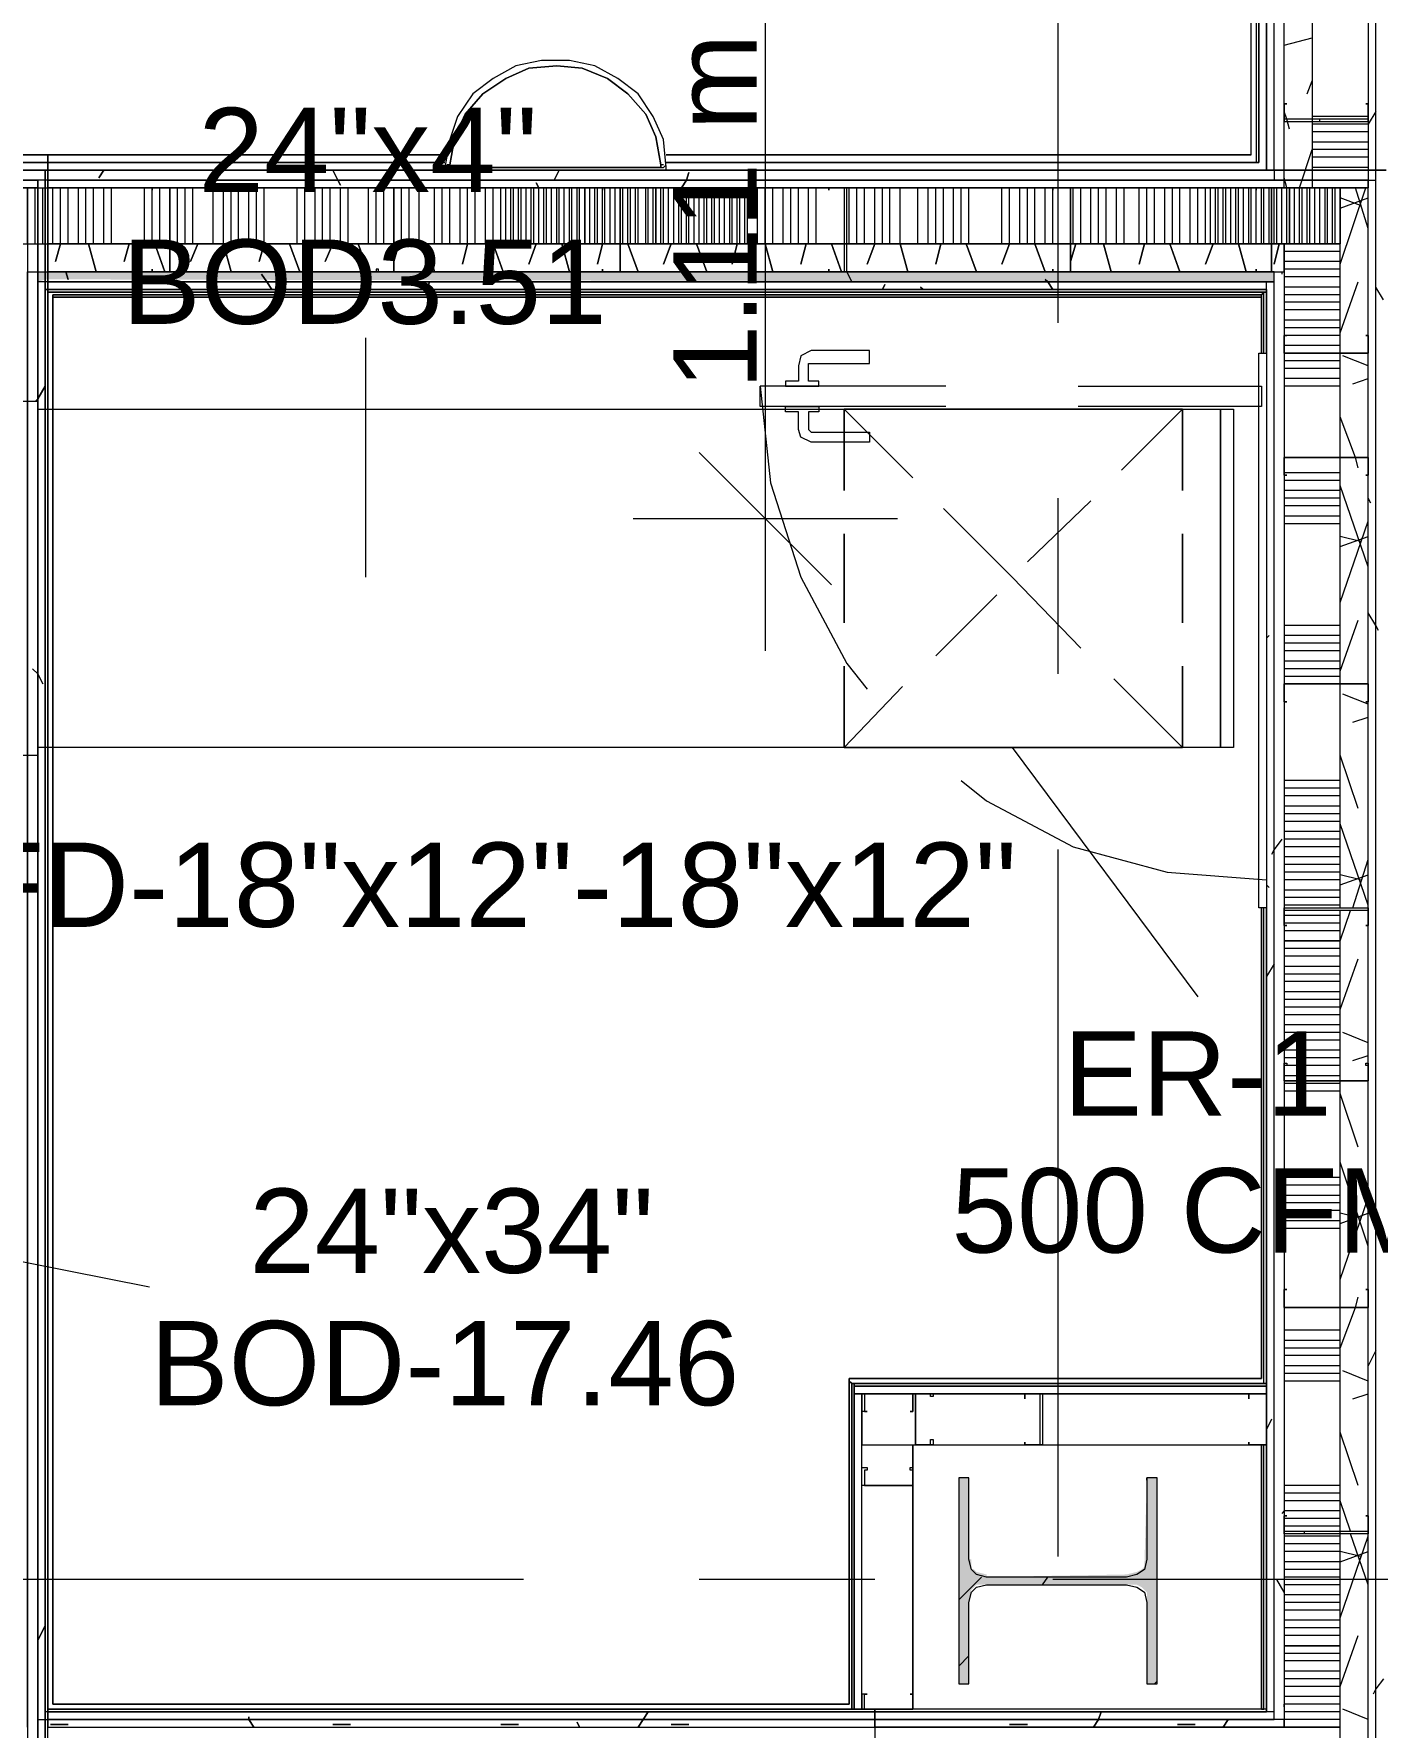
# Model space of a CAD drawing. Header units: metres. Extents: x -2 to 237, y -8 to 52.
# Drawn here: x 14.963 to 17.383, y 24.178 to 27.228 of the extents above; entities that cross this region are included whole.
import ezdxf

# ---------------------------------------------------------------- set-up
doc = ezdxf.new("R2010")
doc.units = ezdxf.units.M
doc.layers.add('HVAC - Ductos', color=5, linetype='Continuous', lineweight=0)
doc.layers.add('PDF3_Text', color=7, linetype='Continuous', lineweight=0)
doc.layers.add('PDF3_Geometry', color=7, linetype='Continuous', lineweight=0, true_color=0xaaaaaa)
doc.layers.add('PDF3_Solid Fills', color=7, linetype='Continuous', lineweight=0, true_color=0xffffff)
doc.styles.add('PDF Helvetica', font='')
doc.styles.get('PDF Helvetica').set_extended_font_data('Helvetica')

msp = doc.modelspace()

# ---------------------------------------------------------------- hatches: boundary and pattern name
at = {"layer": 'PDF3_Solid Fills', "lineweight": 0, "transparency": 33554559}
for points in [[(14.9878, 26.7862), (17.197, 26.7816), (17.197, 26.7999), (14.9695, 26.7999), (14.9695, 26.7816), (14.9832, 26.7862)], [(16.9678, 24.6274), (16.9632, 24.4669), (16.9587, 24.4624), (16.9495, 24.4578), (16.9311, 24.4532), (16.6791, 24.4486), (16.6791, 24.4532), (16.6607, 24.4578), (16.6561, 24.4624), (16.6516, 24.4624), (16.6516, 24.4807), (16.647, 24.4807), (16.647, 24.6274), (16.6287, 24.6274), (16.6287, 24.2561), (16.647, 24.2561), (16.647, 24.4074), (16.6516, 24.4256), (16.6607, 24.4348), (16.9495, 24.4348), (16.9587, 24.4302), (16.9678, 24.4211), (16.9678, 24.2561), (16.9861, 24.2561), (16.9861, 24.6274)]]:
    msp.add_hatch(color=256, dxfattribs=at).paths.add_polyline_path(points)

# ---------------------------------------------------------------- linework, layer by layer
at = {"layer": 'HVAC - Ductos', "lineweight": 0}
for points in [[(16.2803, 28.922), (16.2803, 27.4645), (16.2803, 26.117)], [(15.5607, 26.2498), (15.5607, 26.6807)], [(16.4224, 26.5524), (16.4224, 26.4057), (16.4224, 26.5524), (16.5691, 26.5524)], [(17.032, 26.5524), (16.4224, 26.5524)], [(16.647, 26.5524), (16.8074, 26.5524)], [(16.8853, 26.5524), (17.032, 26.5524), (16.922, 26.4424)], [(16.3995, 26.2361), (16.2803, 26.3553), (16.1611, 26.4744)], [(16.867, 26.3874), (16.7524, 26.2774)], [(16.042, 26.3553), (16.2803, 26.3553), (16.5187, 26.3553)], [(16.7249, 26.2498), (16.8487, 26.1216)], [(16.6974, 26.2178), (16.5874, 26.1078)], [(16.5278, 26.0528), (16.4224, 25.9428), (16.4224, 26.0894), (16.4224, 25.9428), (16.5691, 25.9428)], [(16.9082, 26.0666), (17.032, 25.9428), (17.032, 26.0894), (17.032, 25.9428), (16.8853, 25.9428)], [(16.4224, 25.9428), (17.032, 25.9428)], [(16.8074, 25.9428), (16.647, 25.9428)], [(16.7249, 25.9428), (17.0595, 25.4936)], [(14.7311, 25.0582), (15.1711, 24.9711)]]:
    msp.add_lwpolyline(points, dxfattribs=at)
for points in [[(14.9695, 25.929), (14.9695, 26.5661), (14.8228, 26.5661), (14.8228, 25.929)], [(17.1007, 25.9428), (14.9695, 25.9428), (14.9695, 26.5524), (17.1007, 26.5524)], [(16.4224, 26.5524), (17.032, 26.5524)], [(17.032, 26.5524), (17.032, 26.4057)], [(17.1007, 25.9428), (17.1007, 26.5524), (17.1237, 26.5524), (17.1237, 25.9428)], [(16.4224, 26.1674), (16.4224, 26.3278)], [(17.032, 26.3278), (17.032, 26.1674)], [(17.032, 25.9428), (16.4224, 25.9428)]]:
    msp.add_lwpolyline(points, close=True, dxfattribs=at)
at = {"layer": 'PDF3_Geometry', "lineweight": 0}
for points in [[(17.3803, 26.9832), (17.3803, 28.5736), (17.3665, 28.5736), (17.1832, 28.5736), (15.7762, 28.5736), (15.7762, 28.5874), (15.7762, 31.9149), (15.7762, 31.9287), (17.1832, 31.9287), (17.3665, 31.9287), (17.3803, 31.9287), (17.3803, 33.3449), (17.3803, 33.9683), (17.3803, 34.1516), (17.3803, 34.1699), (16.5095, 34.1699), (8.5207, 34.1699)], [(8.5207, 34.1516), (16.5095, 34.1516), (17.3665, 34.1516), (17.3665, 34.1012), (17.3665, 33.9683), (17.3665, 33.3449), (17.3665, 31.947), (17.2657, 31.947), (17.1832, 31.947), (15.7624, 31.947), (15.7624, 31.9287), (15.7624, 31.9149), (15.7624, 28.5874), (15.7624, 28.5736), (15.7624, 28.5553), (17.1832, 28.5553), (17.2657, 28.5553), (17.3665, 28.5553), (17.3665, 26.9832), (17.3665, 26.9649), (17.3665, 26.9512), (17.3162, 26.9512), (17.3162, 26.8503), (17.3162, 26.9512)], [(14.9878, 26.9832), (15.7074, 26.9832), (14.9878, 26.9832), (17.1832, 26.9832), (17.197, 26.9832), (17.197, 28.3903), (17.1832, 28.3903), (15.5928, 28.3903), (15.5928, 28.404), (15.5928, 28.5874), (15.5928, 31.9149), (15.5928, 32.0983), (15.5928, 32.112), (17.1832, 32.112), (17.197, 32.112), (17.197, 33.3449), (17.197, 33.9683), (17.197, 33.9866), (16.5095, 33.9866), (8.5207, 33.9866)], [(15.5791, 31.9149), (15.5791, 28.5874), (15.5791, 28.372), (17.1832, 28.372), (17.1832, 26.9832), (14.9878, 26.9832), (7.0265, 26.9832)], [(14.9832, 26.9649), (14.9832, 26.9832), (14.9832, 26.9512), (14.9832, 26.9832), (14.9695, 26.9832), (14.9512, 26.9832), (7.0265, 26.9832), (7.0814, 26.9832), (7.0814, 30.022), (7.0814, 26.9832), (7.0952, 26.9832), (7.0952, 30.022), (7.0952, 26.9832), (7.0952, 28.7936)], [(17.1832, 28.3582), (17.1832, 26.9832), (17.1832, 28.372), (17.1053, 28.372), (17.1053, 28.3674), (16.0924, 28.3674), (16.0924, 28.372), (15.5791, 28.372), (15.5791, 28.3903), (15.5791, 28.5874), (15.5791, 28.3903)], [(17.2657, 27.4782), (17.2657, 27.0749), (17.2657, 26.9832), (17.2657, 26.9512), (17.2153, 26.9512), (17.2153, 26.9649), (17.2153, 26.9832), (17.2153, 28.404)], [(17.1557, 27.0107), (16.1016, 27.0107), (17.1557, 27.0107), (17.1557, 28.3445), (17.1603, 28.349), (17.1649, 28.3536), (17.1649, 26.997), (16.1016, 26.997), (17.1695, 26.997), (16.1016, 26.997), (17.1695, 26.997), (16.1016, 26.997), (17.1695, 26.997), (16.1016, 26.997), (17.1695, 26.997), (16.1016, 26.997), (17.1649, 26.997), (16.1016, 26.997), (17.1649, 26.997)], [(16.8074, 27.9778), (16.8074, 26.7082)], [(15.7165, 26.9878), (16.0878, 26.9878), (16.0924, 26.9878), (16.0924, 26.9924), (16.0832, 27.0428), (16.0649, 27.084), (16.0328, 27.1207), (15.9961, 27.1482), (15.9503, 27.1666), (15.9045, 27.1711), (15.8541, 27.1666), (15.8128, 27.1482), (15.7716, 27.1207), (15.7395, 27.084), (15.7211, 27.0428), (15.7119, 26.9924), (15.7119, 26.9878), (15.7165, 26.9878), (15.7119, 26.9924), (15.7074, 26.9924), (15.7074, 26.9878), (15.7119, 26.9878)], [(17.3665, 27.0794), (17.2657, 27.0794)], [(17.3665, 27.0657), (17.2657, 27.0657)], [(17.3665, 27.052), (17.2657, 27.052)], [(17.3665, 27.0336), (17.2657, 27.0336)], [(8.9286, 26.997), (14.9878, 26.997), (8.9286, 26.997), (14.9878, 26.997), (8.9286, 26.997), (14.9878, 26.997), (8.9286, 26.997), (14.9878, 26.997), (14.9878, 26.9832), (8.924, 26.9832), (14.9878, 26.9832), (14.9512, 26.9832), (14.9878, 26.9832), (14.9512, 26.9832), (14.9878, 26.9832), (14.9878, 26.997), (13.0078, 26.997), (14.9878, 26.997), (13.0078, 26.997), (14.9878, 26.997), (13.0078, 26.997), (14.9878, 26.997), (15.7028, 26.997), (14.9878, 26.997), (15.7028, 26.997), (14.9878, 26.997), (15.7028, 26.997), (14.9878, 26.997), (15.7028, 26.997), (14.9878, 26.997), (15.7028, 26.997), (14.9878, 26.997), (15.7028, 26.997), (14.9878, 26.997), (15.7028, 26.997), (14.9878, 26.997), (14.9878, 27.0016), (14.9878, 27.0062), (14.9878, 27.0107), (14.9878, 27.0062), (14.9878, 27.0016), (14.9878, 26.997), (8.9286, 26.997)], [(16.1016, 26.997), (17.1695, 26.997), (16.1016, 26.997)], [(17.3665, 27.0199), (17.2657, 27.0199)], [(17.3665, 27.0062), (17.2657, 27.0062)], [(17.1832, 26.9832), (16.097, 26.9832), (17.1832, 26.9832), (17.197, 26.9832), (17.197, 26.9649), (17.1832, 26.9649), (14.9878, 26.9649), (14.9832, 26.9649), (7.0265, 26.9649), (14.9695, 26.9649)], [(14.9878, 26.9832), (7.0265, 26.9832), (14.9878, 26.9832)], [(14.9832, 26.9832), (7.0265, 26.9832)], [(14.9512, 26.9512), (7.0265, 26.9512), (14.9695, 26.9512), (14.9695, 26.9649), (14.9512, 26.9649), (7.0265, 26.9649)], [(14.9832, 24.0086), (14.9878, 24.0086), (16.4774, 24.0086), (17.3803, 24.0086), (17.3803, 24.0224), (17.3803, 24.2103), (17.3803, 26.9512), (17.3803, 26.9649)], [(14.9878, 26.9832), (17.3987, 26.9832), (14.9878, 26.9832)], [(16.097, 26.9924), (16.0924, 26.9924), (16.0924, 26.9878), (16.0878, 26.9878)], [(16.0924, 26.9878), (16.097, 26.9878), (16.1016, 26.9924)], [(17.3665, 26.9878), (17.2657, 26.9878)], [(7.0265, 26.9512), (14.9512, 26.9512), (14.9512, 26.8503), (14.9878, 26.8503), (15.2078, 26.8503), (15.6111, 26.8503), (16.0191, 26.8503), (16.4224, 26.8503), (16.8303, 26.8503), (17.1832, 26.8503), (17.1924, 26.8503), (17.2153, 26.8503), (17.3162, 26.8503), (17.2153, 26.8503), (17.2153, 26.7999), (17.2153, 24.2103), (17.2153, 24.1919), (17.2153, 24.1782), (17.3162, 24.1782), (17.2153, 24.1782), (16.4774, 24.1782), (16.4774, 24.1278)], [(11.5548, 26.8503), (11.9582, 26.8503), (12.3661, 26.8503), (12.7694, 26.8503), (13.1774, 26.8503), (13.5807, 26.8503), (13.9886, 26.8503), (14.9512, 26.8503), (14.9512, 26.9512), (14.9695, 26.9512), (14.9878, 26.9512), (17.1832, 26.9512), (17.2153, 26.9512)], [(14.9649, 26.8503), (14.9649, 26.9512)], [(14.9786, 26.8503), (14.9786, 26.9512)], [(14.997, 26.8503), (14.997, 26.9512)], [(15.0107, 26.8503), (15.0107, 26.9512)], [(15.0245, 26.8503), (15.0245, 26.9512)], [(15.0428, 26.8503), (15.0428, 26.9512)], [(15.0565, 26.8503), (15.0565, 26.9512)], [(15.0703, 26.8503), (15.0703, 26.9512)], [(15.0886, 26.8503), (15.0886, 26.9512)], [(15.1024, 26.8503), (15.1024, 26.9512)], [(15.1619, 26.8503), (15.1619, 26.9512)], [(15.1757, 26.8503), (15.1757, 26.9512)], [(15.1895, 26.8503), (15.1895, 26.9512)], [(15.2078, 26.8503), (15.2078, 26.9512)], [(15.2216, 26.8503), (15.2216, 26.9512)], [(15.2353, 26.8503), (15.2353, 26.9512)], [(15.2491, 26.8503), (15.2491, 26.9512)], [(15.2857, 26.8503), (15.2857, 26.9512)], [(15.3041, 26.8503), (15.3041, 26.9512)], [(15.3178, 26.8503), (15.3178, 26.9512)], [(15.3315, 26.8503), (15.3315, 26.9512)], [(15.3499, 26.8503), (15.3499, 26.9512)], [(15.3636, 26.8503), (15.3636, 26.9512)], [(15.3774, 26.8503), (15.3774, 26.9512)], [(15.4369, 26.8503), (15.4369, 26.9512)], [(15.4507, 26.8503), (15.4507, 26.9512)], [(15.4691, 26.8503), (15.4691, 26.9512)], [(15.4828, 26.8503), (15.4828, 26.9512)], [(15.4966, 26.8503), (15.4966, 26.9512)], [(15.5149, 26.8503), (15.5149, 26.9512)], [(15.5286, 26.8503), (15.5286, 26.9512)], [(15.5653, 26.8503), (15.5653, 26.9512)], [(15.5791, 26.8503), (15.5791, 26.9512)], [(15.5928, 26.8503), (15.5928, 26.9512)], [(15.6111, 26.8503), (15.6111, 26.9512)], [(15.6249, 26.8503), (15.6249, 26.9512)], [(15.6386, 26.8503), (15.6386, 26.9512)], [(15.657, 26.8503), (15.657, 26.9512)], [(15.6845, 26.8503), (15.6845, 26.9512)], [(15.6982, 26.8503), (15.6982, 26.9512)], [(15.7119, 26.8503), (15.7119, 26.9512)], [(15.7303, 26.8503), (15.7303, 26.9512)], [(15.7441, 26.8503), (15.7441, 26.9512)], [(15.7578, 26.8503), (15.7578, 26.9512)], [(15.7762, 26.8503), (15.7762, 26.9512)], [(15.7899, 26.8503), (15.7899, 26.9512)], [(15.8036, 26.8503), (15.8036, 26.9512)], [(15.8128, 26.8503), (15.8128, 26.9512)], [(15.822, 26.8503), (15.822, 26.9512)], [(15.8266, 26.8503), (15.8266, 26.9512)], [(15.8357, 26.8503), (15.8357, 26.9512)], [(15.8403, 26.8503), (15.8403, 26.9512)], [(15.8495, 26.8503), (15.8495, 26.9512)], [(15.8586, 26.8503), (15.8586, 26.9512)], [(15.8632, 26.8503), (15.8632, 26.9512)], [(15.8724, 26.8503), (15.8724, 26.9512)], [(15.8815, 26.8503), (15.8815, 26.9512)], [(15.8861, 26.8503), (15.8861, 26.9512)], [(15.8953, 26.8503), (15.8953, 26.9512)], [(15.9045, 26.8503), (15.9045, 26.9512)], [(15.9091, 26.8503), (15.9091, 26.9512)], [(15.9182, 26.8503), (15.9182, 26.9512)], [(15.9274, 26.8503), (15.9274, 26.9512)], [(15.932, 26.8503), (15.932, 26.9512)], [(15.9412, 26.8503), (15.9412, 26.9512)], [(15.9458, 26.8503), (15.9458, 26.9512)], [(15.9641, 26.8503), (15.9641, 26.9512)], [(15.9732, 26.8503), (15.9732, 26.9512)], [(15.9778, 26.8503), (15.9778, 26.9512)], [(15.9869, 26.8503), (15.9869, 26.9512)], [(15.9915, 26.8503), (15.9915, 26.9512)], [(16.0007, 26.8503), (16.0007, 26.9512)], [(16.0099, 26.8503), (16.0099, 26.9512)], [(16.0191, 26.8503), (16.0191, 26.9512)], [(16.0236, 26.8503), (16.0236, 26.9512)], [(16.0328, 26.8503), (16.0328, 26.9512)], [(16.0374, 26.8503), (16.0374, 26.9512)], [(16.0466, 26.8503), (16.0466, 26.9512)], [(16.0512, 26.8503), (16.0512, 26.9512)], [(16.0649, 26.8503), (16.0649, 26.9512)], [(16.0695, 26.8503), (16.0695, 26.9512)], [(16.0786, 26.8503), (16.0786, 26.9512)], [(16.0924, 26.8503), (16.0924, 26.9512)], [(16.097, 26.8503), (16.097, 26.9512)], [(16.1061, 26.8503), (16.1061, 26.9512)], [(16.1153, 26.8503), (16.1153, 26.9512)], [(16.1245, 26.8503), (16.1245, 26.9512)], [(16.1291, 26.8503), (16.1291, 26.9512)], [(16.1382, 26.8503), (16.1382, 26.9512)], [(16.1428, 26.8503), (16.1428, 26.9512)], [(16.152, 26.8503), (16.152, 26.9512)], [(16.1611, 26.8503), (16.1611, 26.9512)], [(16.1703, 26.8503), (16.1703, 26.9512)], [(16.1749, 26.8503), (16.1749, 26.9512)], [(16.1841, 26.8503), (16.1841, 26.9512)], [(16.1886, 26.8503), (16.1886, 26.9512)], [(16.1978, 26.8503), (16.1978, 26.9512)], [(16.207, 26.8503), (16.207, 26.9512)], [(16.2162, 26.8503), (16.2162, 26.9512)], [(16.2208, 26.8503), (16.2208, 26.9512)], [(16.2299, 26.8503), (16.2299, 26.9512)], [(16.2345, 26.8503), (16.2345, 26.9512)], [(16.2436, 26.8503), (16.2436, 26.9512)], [(16.2482, 26.8503), (16.2482, 26.9512)], [(16.2665, 26.8503), (16.2665, 26.9512)], [(16.2803, 26.8503), (16.2803, 26.9512)], [(16.2941, 26.8503), (16.2941, 26.9512)], [(16.3124, 26.8503), (16.3124, 26.9512)], [(16.3262, 26.8503), (16.3262, 26.9512)], [(16.3399, 26.8503), (16.3399, 26.9512)], [(16.3582, 26.8503), (16.3582, 26.9512)], [(16.372, 26.8503), (16.372, 26.9512)], [(16.4315, 26.8503), (16.4315, 26.9512)], [(16.4453, 26.8503), (16.4453, 26.9512)], [(16.4591, 26.8503), (16.4591, 26.9512)], [(16.4774, 26.8503), (16.4774, 26.9512)], [(16.4912, 26.8503), (16.4912, 26.9512)], [(16.5049, 26.8503), (16.5049, 26.9512)], [(16.5232, 26.8503), (16.5232, 26.9512)], [(16.5553, 26.8503), (16.5553, 26.9512)], [(16.5737, 26.8503), (16.5737, 26.9512)], [(16.5874, 26.8503), (16.5874, 26.9512)], [(16.6012, 26.8503), (16.6012, 26.9512)], [(16.6195, 26.8503), (16.6195, 26.9512)], [(16.6332, 26.8503), (16.6332, 26.9512)], [(16.647, 26.8503), (16.647, 26.9512)], [(16.7065, 26.8503), (16.7065, 26.9512)], [(16.7203, 26.8503), (16.7203, 26.9512)], [(16.7387, 26.8503), (16.7387, 26.9512)], [(16.7524, 26.8503), (16.7524, 26.9512)], [(16.7662, 26.8503), (16.7662, 26.9512)], [(16.7845, 26.8503), (16.7845, 26.9512)], [(16.7982, 26.8503), (16.7982, 26.9512)], [(16.8349, 26.8503), (16.8349, 26.9512)], [(16.8487, 26.8503), (16.8487, 26.9512)], [(16.867, 26.8503), (16.867, 26.9512)], [(16.8807, 26.8503), (16.8807, 26.9512)], [(16.8945, 26.8503), (16.8945, 26.9512)], [(16.9128, 26.8503), (16.9128, 26.9512)], [(16.9266, 26.8503), (16.9266, 26.9512)], [(16.9541, 26.8503), (16.9541, 26.9512)], [(16.9678, 26.8503), (16.9678, 26.9512)], [(16.9815, 26.8503), (16.9815, 26.9512)], [(16.9999, 26.8503), (16.9999, 26.9512)], [(17.0137, 26.8503), (17.0137, 26.9512)], [(17.0274, 26.8503), (17.0274, 26.9512)], [(17.0458, 26.8503), (17.0458, 26.9512)], [(17.0595, 26.8503), (17.0595, 26.9512)], [(17.0732, 26.8503), (17.0732, 26.9512)], [(17.0824, 26.8503), (17.0824, 26.9512)], [(17.0915, 26.8503), (17.0915, 26.9512)], [(17.0961, 26.8503), (17.0961, 26.9512)], [(17.1053, 26.8503), (17.1053, 26.9512)], [(17.1099, 26.8503), (17.1099, 26.9512)], [(17.1191, 26.8503), (17.1191, 26.9512)], [(17.1282, 26.8503), (17.1282, 26.9512)], [(17.1328, 26.8503), (17.1328, 26.9512)], [(17.142, 26.8503), (17.142, 26.9512)], [(17.1512, 26.8503), (17.1512, 26.9512)], [(17.1557, 26.8503), (17.1557, 26.9512)], [(17.1649, 26.8503), (17.1649, 26.9512)], [(17.1741, 26.8503), (17.1741, 26.9512)], [(17.1787, 26.8503), (17.1787, 26.9512)], [(17.1878, 26.8503), (17.1878, 26.9512)], [(17.197, 26.8503), (17.197, 26.9512)], [(17.2016, 26.8503), (17.2016, 26.9512)], [(17.2107, 26.8503), (17.2107, 26.9512)], [(17.2199, 26.8503), (17.2199, 26.9512)], [(17.2337, 26.8503), (17.2337, 26.9512)], [(17.2428, 26.8503), (17.2428, 26.9512)], [(17.2474, 26.8503), (17.2474, 26.9512)], [(17.2565, 26.8503), (17.2565, 26.9512)], [(17.2611, 26.8503), (17.2611, 26.9512)], [(17.2703, 26.8503), (17.2703, 26.9512)], [(17.2795, 26.8503), (17.2795, 26.9512)], [(17.2887, 26.8503), (17.2887, 26.9512)], [(17.2933, 26.8503), (17.2933, 26.9512)], [(17.3024, 26.8503), (17.3024, 26.9512)], [(17.307, 26.8503), (17.307, 26.9512)], [(17.3162, 24.0224), (17.3162, 24.1278), (17.3665, 24.1278), (17.3665, 24.0224), (17.3665, 24.1278), (17.3665, 24.2103), (17.3665, 26.9512)], [(14.9512, 24.1782), (14.9512, 24.2103), (14.9512, 26.7678), (14.9512, 26.7999), (14.9695, 26.7999), (14.9878, 26.7999), (17.1832, 26.7999), (17.197, 26.7999), (17.2153, 26.7999), (17.2153, 26.8503)], [(17.3162, 25.654), (17.3162, 26.0574), (17.3162, 26.4653), (17.3162, 26.6532), (17.3162, 26.8503)], [(17.3162, 26.8366), (17.2153, 26.8366)], [(17.3162, 26.8182), (17.2153, 26.8182)], [(14.9832, 24.1919), (14.9878, 24.1919), (16.4774, 24.1919), (17.197, 24.1919), (17.197, 24.2057), (17.197, 24.2103), (17.197, 26.7816), (17.1832, 26.7816), (14.9878, 26.7816), (14.9832, 26.7816), (14.9695, 26.7816), (14.9695, 26.7678), (14.9695, 24.2103), (14.9695, 24.1919), (14.9832, 24.1919), (14.9832, 24.2057)], [(16.4591, 24.2103), (16.4591, 24.2378), (16.4637, 24.2378), (16.4545, 24.2378), (16.4545, 24.2103), (16.5461, 24.2103), (16.5461, 24.687), (17.1832, 24.687), (17.1832, 24.2103), (17.1832, 24.2057), (16.4774, 24.2057), (14.9878, 24.2057), (14.9832, 24.2057), (14.9832, 24.2103), (14.9832, 26.7678), (14.9832, 26.7953), (14.9832, 26.7678), (14.9878, 26.7678), (14.9878, 24.2103), (14.9878, 24.2057), (14.9878, 24.1919)], [(17.1832, 26.6532), (17.1832, 26.7678), (14.9878, 26.7678), (14.9832, 26.7678), (14.9832, 26.7816)], [(14.9878, 24.2103), (14.9878, 26.7678), (14.9878, 26.7816)], [(17.3162, 26.8044), (17.2153, 26.8044)], [(17.3162, 26.7907), (17.2153, 26.7907)], [(17.1832, 26.7403), (17.1832, 26.7678), (17.1832, 26.7632), (17.1787, 26.7632), (17.1741, 26.7586), (17.1741, 26.754), (17.1741, 26.6532), (17.1741, 26.7586), (14.997, 26.7586), (14.997, 24.2194), (14.997, 26.7586), (14.997, 24.2194), (14.997, 26.7586), (17.1741, 26.7586), (17.1741, 26.6532), (17.1787, 26.6532), (17.1787, 26.7632), (14.9878, 26.7632), (17.1832, 26.7632), (17.1832, 26.6532), (17.1832, 26.7678), (17.1832, 24.2103)], [(14.9878, 24.2103), (14.9878, 26.7678), (14.9878, 24.2103)], [(14.9878, 24.2103), (14.9878, 26.7678), (14.9878, 24.2103)], [(14.9878, 26.7678), (17.1832, 26.7678), (14.9878, 26.7678)], [(17.1832, 26.7632), (14.9878, 26.7632), (17.1787, 26.7632)], [(17.3162, 26.7724), (17.2153, 26.7724)], [(17.3162, 26.7586), (17.2153, 26.7586)], [(17.3162, 26.7449), (17.2153, 26.7449)], [(17.3162, 26.7312), (17.2153, 26.7312)], [(17.3162, 26.7128), (17.2153, 26.7128)], [(17.3162, 26.699), (17.2153, 26.699)], [(17.3162, 26.6853), (17.2153, 26.6853)], [(17.3162, 26.667), (17.2153, 26.667)], [(17.3162, 26.6532), (17.2153, 26.6532)], [(17.3162, 26.6394), (17.2153, 26.6394)], [(17.3162, 26.6257), (17.2153, 26.6257)], [(17.3162, 26.6074), (17.2153, 26.6074)], [(16.6057, 26.5936), (16.2711, 26.5936), (16.2895, 26.4194), (16.3445, 26.2498), (16.427, 26.094), (16.4637, 26.0482)], [(16.6057, 26.557), (16.2711, 26.557), (16.2711, 26.5936)], [(16.8441, 26.5936), (17.1741, 26.5936), (17.1741, 26.557), (16.8441, 26.557)], [(17.3162, 26.5936), (17.2153, 26.5936)], [(17.3162, 26.4378), (17.2153, 26.4378)], [(17.3162, 26.424), (17.2153, 26.424)], [(16.8074, 26.392), (16.8074, 26.0757)], [(17.3162, 26.4057), (17.2153, 26.4057)], [(17.3162, 26.392), (17.2153, 26.392)], [(17.3162, 26.3782), (17.2153, 26.3782)], [(17.3162, 26.3598), (17.2153, 26.3598)], [(17.3162, 26.3461), (17.2153, 26.3461)], [(17.3162, 26.1628), (17.2153, 26.1628)], [(17.3162, 26.1444), (17.2153, 26.1444)], [(17.3162, 26.1307), (17.2153, 26.1307)], [(17.3162, 26.117), (17.2153, 26.117)], [(17.3162, 26.0986), (17.2153, 26.0986)], [(17.3162, 26.0848), (17.2153, 26.0848)], [(17.3162, 26.0711), (17.2153, 26.0711)], [(16.6332, 25.8832), (16.6791, 25.8466), (16.8349, 25.764), (17.0045, 25.7182), (17.1832, 25.7044)], [(17.3162, 25.8832), (17.2153, 25.8832)], [(17.3162, 25.8694), (17.2153, 25.8694)], [(17.3162, 25.8557), (17.2153, 25.8557)], [(17.3162, 25.8374), (17.2153, 25.8374)], [(17.3162, 25.8236), (17.2153, 25.8236)], [(17.3162, 25.8098), (17.2153, 25.8098)], [(17.3162, 25.7916), (17.2153, 25.7916)], [(17.3162, 25.7778), (17.2153, 25.7778)], [(16.8074, 25.7594), (16.8074, 24.4853)], [(17.3162, 25.764), (17.2153, 25.764)], [(17.3162, 25.7457), (17.2153, 25.7457)], [(17.3162, 25.732), (17.2153, 25.732)], [(17.3162, 25.7182), (17.2153, 25.7182)], [(17.3162, 25.7044), (17.2153, 25.7044)], [(17.3162, 25.6861), (17.2153, 25.6861)], [(17.1832, 24.797), (16.4407, 24.797), (17.1832, 24.797), (16.4407, 24.797), (16.4407, 24.7924), (17.1832, 24.7924), (16.4407, 24.7924), (16.4407, 24.7786), (16.4407, 24.2103), (14.9878, 24.2103), (16.4178, 24.2103), (14.9878, 24.2103), (16.4407, 24.2103), (16.4545, 24.2103), (16.4545, 24.687), (16.5461, 24.687), (16.5461, 24.2103), (16.4407, 24.2103), (16.4407, 24.687), (16.4407, 24.797), (16.4407, 24.2103), (16.4407, 24.797), (17.1787, 24.797), (17.1787, 25.654), (17.1741, 25.654), (17.1741, 24.8061), (17.1741, 25.654)], [(16.4545, 24.2103), (16.4545, 24.7786), (16.4407, 24.7786), (17.1832, 24.7786), (16.4545, 24.7786), (16.4545, 24.687), (16.5461, 24.687), (17.1832, 24.687), (17.1832, 24.797), (17.1832, 25.654), (17.1832, 24.797), (16.4407, 24.797), (17.1787, 24.797)], [(17.3162, 25.6724), (17.2153, 25.6724)], [(17.3162, 25.6586), (17.2153, 25.6586)], [(16.6745, 24.1278), (17.0778, 24.1278), (17.3162, 24.1278), (17.3162, 24.1782), (17.3162, 24.2103), (17.3162, 24.5311), (17.3162, 24.9344), (17.3162, 25.3424), (17.3162, 25.6494)], [(17.3162, 25.6403), (17.2153, 25.6403)], [(17.3162, 25.6266), (17.2153, 25.6266)], [(17.3162, 25.6128), (17.2153, 25.6128)], [(17.3162, 25.5807), (17.2153, 25.5807)], [(17.3162, 25.567), (17.2153, 25.567)], [(17.3162, 25.5486), (17.2153, 25.5486)], [(17.3162, 25.5348), (17.2153, 25.5348)], [(17.3162, 25.5211), (17.2153, 25.5211)], [(17.3162, 25.5028), (17.2153, 25.5028)], [(17.1832, 25.4799), (17.1832, 24.9436)], [(17.3162, 25.489), (17.2153, 25.489)], [(17.3162, 25.4753), (17.2153, 25.4753)], [(17.3162, 25.4616), (17.2153, 25.4616)], [(17.3162, 25.4432), (17.2153, 25.4432)], [(17.3162, 25.4294), (17.2153, 25.4294)], [(17.3162, 25.4157), (17.2153, 25.4157)], [(17.3162, 25.3974), (17.2153, 25.3974)], [(17.3162, 25.3836), (17.2153, 25.3836)], [(17.3162, 25.3698), (17.2153, 25.3698)], [(17.3162, 25.3515), (17.2153, 25.3515)], [(17.3162, 25.3378), (17.2153, 25.3378)], [(17.3162, 25.324), (17.2153, 25.324)], [(17.3162, 25.1682), (17.2153, 25.1682)], [(17.3162, 25.1544), (17.2153, 25.1544)], [(17.3162, 25.1361), (17.2153, 25.1361)], [(17.3162, 25.1224), (17.2153, 25.1224)], [(17.3162, 25.1086), (17.2153, 25.1086)], [(17.3162, 25.0902), (17.2153, 25.0902)], [(17.3162, 25.0765), (17.2153, 25.0765)], [(17.3162, 24.8932), (17.2153, 24.8932)], [(17.3162, 24.8748), (17.2153, 24.8748)], [(17.3162, 24.8611), (17.2153, 24.8611)], [(17.3162, 24.8474), (17.2153, 24.8474)], [(17.3162, 24.829), (17.2153, 24.829)], [(17.3162, 24.8152), (17.2153, 24.8152)], [(17.3162, 24.8015), (17.2153, 24.8015)], [(16.4407, 24.7924), (16.4407, 24.2103), (16.4407, 24.7924)], [(17.1741, 24.2103), (17.1741, 24.687), (17.1741, 24.2103), (17.1787, 24.2103), (17.1787, 24.687)], [(17.1832, 24.5815), (17.1832, 24.2103), (17.1832, 24.687)], [(16.9678, 24.6228), (16.9678, 24.6274)], [(17.3162, 24.6136), (17.2153, 24.6136)], [(17.3162, 24.5998), (17.2153, 24.5998)], [(17.3162, 24.5861), (17.2153, 24.5861)], [(17.3162, 24.5678), (17.2153, 24.5678)], [(17.3162, 24.554), (17.2153, 24.554)], [(17.3162, 24.5402), (17.2153, 24.5402)], [(17.3162, 24.522), (17.2153, 24.522)], [(17.3162, 24.5082), (17.2153, 24.5082)], [(17.3162, 24.4944), (17.2153, 24.4944)], [(17.3162, 24.4761), (17.2153, 24.4761)], [(15.8449, 24.444), (14.5753, 24.444)], [(16.4774, 24.444), (16.1611, 24.444)], [(16.6287, 24.4074), (16.6699, 24.4486)], [(16.7799, 24.4348), (16.7891, 24.4486)], [(18.0678, 24.444), (16.7982, 24.444)], [(17.3162, 24.4624), (17.2153, 24.4624)], [(17.3162, 24.4486), (17.2153, 24.4486)], [(17.3162, 24.4348), (17.2153, 24.4348)], [(17.3162, 24.4165), (17.2153, 24.4165)], [(17.3162, 24.4028), (17.2153, 24.4028)], [(17.3162, 24.389), (17.2153, 24.389)], [(17.3162, 24.3707), (17.2153, 24.3707)], [(17.3162, 24.3569), (17.2153, 24.3569)], [(17.3162, 24.3432), (17.2153, 24.3432)], [(17.3162, 24.3111), (17.2153, 24.3111)], [(16.6287, 24.2882), (16.647, 24.3065)], [(17.3162, 24.2974), (17.2153, 24.2974)], [(16.9815, 24.2561), (16.9861, 24.2607)], [(17.3162, 24.279), (17.2153, 24.279)], [(17.3162, 24.2652), (17.2153, 24.2652)], [(17.3162, 24.2515), (17.2153, 24.2515)], [(17.3162, 24.2332), (17.2153, 24.2332)], [(17.3162, 24.2194), (17.2153, 24.2194)], [(14.9832, 24.0224), (14.9832, 23.9902), (14.9832, 24.0224), (14.9832, 24.1782), (14.9832, 24.2103), (14.9832, 24.1782)], [(16.4407, 24.2103), (14.9878, 24.2103), (16.4407, 24.2103)], [(16.4407, 24.2103), (14.9878, 24.2103), (16.4407, 24.2103)], [(17.3162, 24.2057), (17.2153, 24.2057)], [(17.3162, 24.1919), (17.2153, 24.1919)]]:
    msp.add_lwpolyline(points, dxfattribs=at)
for points in [[(17.1695, 28.3582), (17.1695, 26.997), (17.1695, 28.3582), (17.1695, 26.997), (17.1695, 28.3582), (17.1695, 26.997), (17.1695, 28.3582), (17.1832, 28.372)], [(15.7028, 26.9878), (15.7028, 26.9832), (15.7074, 26.9832), (16.097, 26.9832), (16.1016, 26.9832), (16.1016, 26.9878), (16.097, 27.0382), (16.0786, 27.0794), (16.0512, 27.1207), (16.0145, 27.1482), (15.9732, 27.1711), (15.9274, 27.1803), (15.877, 27.1803), (15.8311, 27.1711), (15.7899, 27.1482), (15.7532, 27.1207), (15.7257, 27.0794), (15.7119, 27.0382)], [(15.7119, 26.9924), (15.7211, 27.0428), (15.7395, 27.084), (15.7716, 27.1207), (15.8128, 27.1482), (15.8541, 27.1666), (15.9045, 27.1711), (15.9503, 27.1666), (15.9961, 27.1482), (16.0328, 27.1207), (16.0649, 27.084), (16.0832, 27.0428), (16.0924, 26.9924), (16.0924, 26.9878), (16.0878, 26.9878), (15.7165, 26.9878), (15.7119, 26.9878)], [(17.2153, 27.1024), (17.2153, 27.0749), (17.2153, 27.0703), (17.3665, 27.0703), (17.3665, 27.0749), (17.3665, 27.1024), (17.362, 27.1024), (17.3665, 27.1024), (17.3665, 27.0749), (17.2153, 27.0749), (17.2153, 27.1024), (17.2199, 27.1024)], [(14.9878, 27.0107), (15.7074, 27.0107), (14.9878, 27.0107), (13.0078, 27.0107)], [(14.9695, 26.9649), (14.9695, 24.0086), (14.9832, 24.0086), (14.9832, 26.9649)], [(14.9878, 23.9948), (14.9878, 26.9832), (14.9832, 26.9832), (14.9832, 23.9948)], [(14.9878, 26.9832), (14.9878, 26.9649), (17.3803, 26.9649), (17.3803, 26.9832)], [(14.9878, 26.9649), (14.9878, 26.9512), (17.3665, 26.9512), (17.3665, 26.9649)], [(14.9512, 26.9512), (14.9512, 24.0224), (14.9695, 24.0224), (14.9695, 26.9512)], [(14.9878, 26.9512), (14.9878, 26.8503), (15.2078, 26.8503), (15.6111, 26.8503), (16.0191, 26.8503), (16.4224, 26.8503), (16.8303, 26.8503), (17.1924, 26.8503), (17.3162, 26.8503), (17.3162, 26.9512)], [(15.1757, 26.7999), (15.2032, 26.7999), (15.2078, 26.7999), (15.2078, 26.9512), (15.2032, 26.9512), (15.1757, 26.9512), (15.1757, 26.9466), (15.1757, 26.9512), (15.2032, 26.9512), (15.2078, 26.9512), (15.2078, 26.7999), (15.2032, 26.7999), (15.1757, 26.7999), (15.1757, 26.8044)], [(15.5791, 26.7999), (15.6111, 26.7999), (15.6111, 26.9512), (15.5791, 26.9512), (15.5791, 26.9466), (15.5836, 26.9466), (15.5836, 26.9512), (15.6111, 26.9512), (15.6111, 26.7999), (15.5836, 26.7999), (15.5836, 26.8044), (15.5791, 26.8044)], [(15.9549, 26.9512), (15.9549, 26.8503)], [(15.9869, 26.9466), (15.9869, 26.9512)], [(16.0191, 26.9512), (16.0191, 26.7999), (15.9869, 26.7999), (15.9869, 26.8044), (15.9869, 26.7999), (16.0191, 26.7999), (16.0191, 26.9512), (15.9869, 26.9512)], [(16.0832, 26.9512), (16.0832, 26.8503)], [(16.3949, 26.7999), (16.4224, 26.7999), (16.427, 26.7999), (16.427, 26.9512), (16.4224, 26.9512), (16.3949, 26.9512), (16.3949, 26.9466), (16.3949, 26.9512), (16.4224, 26.9512), (16.4224, 26.7999), (16.3949, 26.7999), (16.3949, 26.8044)], [(16.7982, 26.7999), (16.8303, 26.7999), (16.8303, 26.9512), (16.7982, 26.9512), (16.7982, 26.9466), (16.7982, 26.9512), (16.8303, 26.9512), (16.8303, 26.7999), (16.7982, 26.7999), (16.7982, 26.8044)], [(17.1649, 26.7999), (17.1924, 26.7999), (17.1924, 26.9512), (17.1649, 26.9512), (17.1649, 26.9466), (17.1649, 26.9512), (17.1924, 26.9512), (17.1924, 26.7999), (17.1649, 26.7999), (17.1649, 26.8044)], [(17.2245, 26.9512), (17.2245, 26.8503)], [(14.9878, 26.8503), (14.9878, 26.7999), (17.2153, 26.7999), (17.2153, 26.8503), (17.1924, 26.8503), (16.8303, 26.8503), (16.4224, 26.8503), (16.0191, 26.8503), (15.6111, 26.8503), (15.2078, 26.8503)], [(14.9878, 26.7999), (14.9878, 26.7816), (17.197, 26.7816), (17.197, 26.7999)], [(14.9878, 26.7816), (14.9878, 26.7678), (17.1832, 26.7678), (17.1832, 26.7816)], [(14.9878, 26.7678), (17.1832, 26.7678), (17.1832, 24.2103), (16.4774, 24.2103), (14.9878, 24.2103)], [(17.1741, 26.754), (14.997, 26.754), (17.1741, 26.754), (17.1741, 26.7586), (17.1787, 26.7632), (17.1832, 26.7632), (17.1832, 26.7678), (14.9878, 26.7678), (17.0045, 26.7678), (14.9878, 26.7678), (17.1832, 26.7678), (17.1832, 26.7632), (17.1787, 26.7632), (17.1741, 26.7586)], [(14.9878, 26.7403), (14.9878, 24.224)], [(17.2153, 26.6853), (17.2153, 26.6532), (17.3665, 26.6532), (17.3665, 26.6853), (17.362, 26.6853), (17.3665, 26.6853), (17.3665, 26.6532), (17.2153, 26.6532), (17.2153, 26.6853), (17.2199, 26.6853)], [(16.3582, 26.6349), (16.3628, 26.6349), (16.4682, 26.6349), (16.4682, 26.6578), (16.3628, 26.6578), (16.3445, 26.6486), (16.3399, 26.6303), (16.3399, 26.6028), (16.317, 26.6028), (16.317, 26.5936), (16.3766, 26.5936), (16.3766, 26.6028), (16.3582, 26.6028), (16.3582, 26.6303)], [(17.1695, 25.654), (17.1695, 26.6532), (17.1832, 26.6532), (17.1832, 25.654)], [(14.9878, 26.5753), (14.9878, 25.9198)], [(16.3628, 26.5111), (16.4682, 26.5111), (16.4682, 26.4928), (16.3628, 26.4928), (16.3445, 26.502), (16.3399, 26.5157), (16.3399, 26.5478), (16.317, 26.5478), (16.317, 26.557), (16.3766, 26.557), (16.3766, 26.5478), (16.3582, 26.5478), (16.3582, 26.5157)], [(17.2153, 26.4607), (17.2153, 26.4653), (17.3665, 26.4653), (17.3665, 26.4607), (17.3665, 26.4332), (17.362, 26.4332), (17.3665, 26.4332), (17.3665, 26.4607), (17.3665, 26.4653), (17.2153, 26.4653), (17.2153, 26.4607), (17.2153, 26.4332)], [(17.2199, 26.4332), (17.2153, 26.4332)], [(17.2153, 26.0574), (17.3665, 26.0574), (17.3665, 26.0253), (17.362, 26.0253), (17.3665, 26.0253), (17.3665, 26.0574), (17.2153, 26.0574), (17.2153, 26.0253)], [(17.2199, 26.0253), (17.2153, 26.0253)], [(17.2153, 25.6494), (17.2153, 25.654), (17.3665, 25.654), (17.3665, 25.6494), (17.3665, 25.622), (17.362, 25.622), (17.3665, 25.622), (17.3665, 25.6494), (17.2153, 25.6494), (17.2153, 25.622)], [(17.2199, 25.622), (17.2153, 25.622)], [(17.2153, 25.5944), (17.3162, 25.5944)], [(17.3665, 25.3424), (17.2153, 25.3424), (17.2153, 25.3744), (17.2199, 25.3744), (17.2199, 25.3698), (17.2153, 25.3698), (17.2153, 25.3424), (17.3665, 25.3424), (17.3665, 25.3698), (17.362, 25.3698), (17.362, 25.3744), (17.3665, 25.3744)], [(17.3665, 24.9344), (17.2153, 24.9344), (17.2153, 24.9665), (17.2199, 24.9665), (17.2153, 24.9665), (17.2153, 24.9344), (17.3665, 24.9344), (17.3665, 24.9665)], [(17.362, 24.9665), (17.3665, 24.9665)], [(16.4315, 24.8061), (17.1741, 24.8061), (16.4315, 24.8061), (16.4315, 24.2194), (16.4315, 24.8061), (16.4315, 24.2194), (16.4315, 24.8061), (17.1741, 24.8061), (16.4315, 24.8061), (16.4315, 24.8015), (16.4361, 24.797), (16.4407, 24.797), (17.1832, 24.797), (16.4361, 24.797), (16.4361, 24.2103), (16.4361, 24.797), (17.1832, 24.797), (16.4407, 24.797), (16.4361, 24.797), (16.4315, 24.8015)], [(16.4407, 24.2103), (16.4407, 24.797), (16.4361, 24.797), (16.4315, 24.8015), (16.4315, 24.8061), (16.4315, 24.8015), (16.4361, 24.797), (16.4407, 24.797), (16.4407, 24.2103), (16.4407, 24.797)], [(16.5461, 24.7786), (16.4591, 24.7786), (16.4591, 24.7465), (16.4637, 24.7465), (16.4545, 24.7465), (16.4545, 24.7786), (16.4591, 24.7786), (16.5461, 24.7786), (16.5461, 24.7465)], [(16.5828, 24.774), (16.5782, 24.774), (16.5782, 24.7786), (16.5507, 24.7786), (16.5507, 24.687), (16.5782, 24.687), (16.5782, 24.6961), (16.5828, 24.6961), (16.5828, 24.687), (16.5507, 24.687), (16.5507, 24.7786), (16.5828, 24.7786)], [(16.7753, 24.687), (16.7753, 24.7786), (16.7478, 24.7786), (16.7478, 24.7694), (16.7478, 24.7786), (16.7753, 24.7786), (16.7799, 24.7786), (16.7799, 24.687), (16.7753, 24.687), (16.7478, 24.687)], [(17.1512, 24.7786), (17.1512, 24.7694), (17.1512, 24.7786), (17.1832, 24.7786)], [(16.5415, 24.7465), (16.5461, 24.7465)], [(16.7478, 24.6915), (16.7478, 24.687)], [(17.1512, 24.6915), (17.1512, 24.687)], [(17.1832, 24.687), (17.1512, 24.687)], [(16.4637, 24.6457), (16.4637, 24.6411), (16.4591, 24.6411), (16.4591, 24.6136), (16.5461, 24.6136), (16.5461, 24.6411), (16.5415, 24.6411), (16.5415, 24.6457), (16.5461, 24.6457), (16.5461, 24.6136), (16.4591, 24.6136), (16.4545, 24.6136), (16.4545, 24.6457)], [(16.9861, 24.2561), (16.9861, 24.6274), (16.9678, 24.6274), (16.9678, 24.4807), (16.9632, 24.4624), (16.9495, 24.4532), (16.9311, 24.4486), (16.6791, 24.4486), (16.6607, 24.4532), (16.6516, 24.4624), (16.647, 24.4807), (16.647, 24.6274), (16.6287, 24.6274), (16.6287, 24.2561), (16.647, 24.2561), (16.647, 24.4028), (16.6516, 24.4211), (16.6607, 24.4302), (16.6791, 24.4348), (16.9311, 24.4348), (16.9495, 24.4302), (16.9632, 24.4211), (16.9678, 24.4028), (16.9678, 24.2561)], [(17.3665, 24.5311), (17.3665, 24.5265), (17.2153, 24.5265), (17.2153, 24.5311), (17.2153, 24.5586), (17.2199, 24.5586), (17.2153, 24.5586), (17.2153, 24.5311), (17.3665, 24.5311), (17.3665, 24.5586)], [(17.362, 24.5586), (17.3665, 24.5586)], [(17.2153, 24.3248), (17.3162, 24.3248)], [(16.4315, 24.2194), (14.997, 24.2194)], [(16.4315, 24.2194), (14.997, 24.2194)], [(16.5461, 24.2378), (16.5415, 24.2378), (16.5461, 24.2378), (16.5461, 24.2103)], [(16.4774, 24.2057), (16.4774, 24.2103), (14.9878, 24.2103), (14.9878, 24.2057)], [(16.4774, 24.1919), (16.4774, 24.2057), (14.9878, 24.2057), (14.9878, 24.1919)], [(16.4774, 24.1782), (16.4774, 24.1919), (14.9878, 24.1919), (14.9878, 24.1782)], [(16.4774, 24.2103), (16.4774, 24.2057), (17.1832, 24.2057), (17.1832, 24.2103)], [(16.4774, 24.2057), (16.4774, 24.1919), (17.197, 24.1919), (17.197, 24.2057)], [(16.4774, 24.1919), (16.4774, 24.1782), (17.2153, 24.1782), (17.2153, 24.1919)]]:
    msp.add_lwpolyline(points, close=True, dxfattribs=at)
at = {"layer": 'PDF3_Geometry', "color": 254, "lineweight": 0, "true_color": 0xdddddd}
for points in [[(17.2153, 27.2078), (17.2657, 27.2216)], [(17.2565, 27.1207), (17.2657, 27.1436)], [(17.2245, 27.0566), (17.2199, 27.0749), (17.2153, 27.0886)], [(17.2428, 26.9512), (17.2657, 27.0199)], [(17.2199, 26.9512), (17.2153, 26.9694)], [(17.2657, 26.9512), (17.2611, 26.9512)], [(17.3162, 26.8136), (17.362, 26.9512)], [(17.3665, 26.8778), (17.3437, 26.9512)], [(17.3528, 26.919), (17.3162, 26.9328)], [(17.3162, 26.9144), (17.3665, 26.9328)], [(17.3162, 26.6899), (17.3483, 26.7816)], [(17.3665, 26.6303), (17.3208, 26.6486)], [(17.3391, 26.5982), (17.3665, 26.6074)], [(17.3483, 26.447), (17.3437, 26.4653), (17.3162, 26.5386)], [(17.3665, 26.2682), (17.3162, 26.4148)], [(17.3162, 26.204), (17.3665, 26.3507)], [(17.3528, 26.314), (17.3162, 26.3232)], [(17.3162, 26.3049), (17.3665, 26.3232)], [(17.3162, 26.0803), (17.3483, 26.172)], [(17.3665, 26.0207), (17.3208, 26.039)], [(17.3391, 25.9886), (17.3665, 25.9978)], [(17.3483, 25.8328), (17.3162, 25.929)], [(17.3665, 25.6586), (17.3162, 25.8053)], [(17.3391, 25.654), (17.3665, 25.7411)], [(17.3528, 25.7044), (17.3162, 25.7136)], [(17.3162, 25.6953), (17.3665, 25.7136)], [(17.3162, 25.5944), (17.3345, 25.6494)], [(17.3162, 25.4707), (17.3483, 25.5624)], [(17.3665, 25.4111), (17.3208, 25.4294)], [(17.3391, 25.379), (17.3665, 25.3882)], [(17.3483, 25.2232), (17.3162, 25.3194)], [(17.3665, 25.0444), (17.3162, 25.1957)], [(17.3162, 24.9848), (17.3665, 25.1315)], [(17.3528, 25.0948), (17.3162, 25.104)], [(17.3162, 25.0857), (17.3665, 25.104)], [(17.3162, 24.8611), (17.3437, 24.9344), (17.3483, 24.9528)], [(17.3665, 24.8015), (17.3208, 24.8198)], [(17.3391, 24.7694), (17.3665, 24.7786)], [(17.3483, 24.6136), (17.3162, 24.7098)], [(17.3345, 24.5311), (17.3162, 24.5861)], [(17.3665, 24.4348), (17.3345, 24.5265)], [(17.3162, 24.3753), (17.3665, 24.522)], [(17.3528, 24.4853), (17.3162, 24.4944)], [(17.3162, 24.4761), (17.3665, 24.4944)], [(17.3162, 24.2515), (17.3483, 24.3432)], [(17.3665, 24.1919), (17.3208, 24.2103)]]:
    msp.add_lwpolyline(points, dxfattribs=at)
at = {"layer": 'PDF3_Geometry', "color": 254, "lineweight": 0, "true_color": 0xeaeaea}
for points in [[(17.3803, 27.0886), (17.3665, 27.0657)], [(17.2107, 26.7999), (17.2107, 26.7953)], [(17.3941, 26.7494), (17.3803, 26.7724), (17.3803, 26.777)], [(17.3711, 26.3828), (17.3665, 26.392)], [(17.3849, 26.1536), (17.3803, 26.1628), (17.3665, 26.1857)], [(17.1878, 26.1444), (17.1832, 26.1398)], [(17.2107, 25.7778), (17.197, 25.7594), (17.1924, 25.7503)], [(17.1878, 25.6907), (17.1832, 25.6953)], [(17.197, 25.5532), (17.1832, 25.5302)], [(17.3803, 24.8565), (17.3665, 24.829)], [(17.1924, 24.7328), (17.1832, 24.7144)], [(17.2153, 24.5678), (17.2107, 24.5632)], [(17.2153, 24.4211), (17.2016, 24.444)], [(17.3941, 24.2652), (17.3803, 24.2469), (17.3757, 24.2378)], [(17.2153, 24.2148), (17.2153, 24.2194)]]:
    msp.add_lwpolyline(points, dxfattribs=at)
at = {"layer": 'PDF3_Geometry', "color": 254, "lineweight": 0, "true_color": 0xd2d2d2}
for points in [[(17.2795, 27.0703), (17.2795, 27.0749)], [(16.0191, 26.8136), (16.0191, 26.8182)], [(17.362, 26.6532), (17.3665, 26.6532), (17.3665, 26.6578)], [(17.252, 24.5265), (17.252, 24.5311)]]:
    msp.add_lwpolyline(points, dxfattribs=at)
at = {"layer": 'PDF3_Geometry', "color": 254, "lineweight": 0, "true_color": 0xeaeaea}
for points in [[(15.0795, 26.9694), (15.0886, 26.9832)], [(15.5103, 26.9649), (15.5149, 26.9557), (15.5103, 26.9649), (15.5012, 26.9832)], [(15.8999, 26.9649), (15.9091, 26.9832)], [(16.1291, 26.9512), (16.1382, 26.9649), (16.1428, 26.9786), (16.1382, 26.9649)], [(15.8678, 26.9603), (15.8724, 26.9512)], [(15.0199, 26.7999), (15.0245, 26.7862)], [(15.3728, 26.7953), (15.382, 26.7816), (15.3912, 26.7678), (15.382, 26.7816)], [(15.6708, 26.7678), (15.6753, 26.7816)], [(15.7991, 26.7907), (15.8036, 26.7999)], [(15.8403, 26.7999), (15.8449, 26.7907)], [(16.427, 26.7999), (16.4361, 26.7816)], [(16.7845, 26.7862), (16.7891, 26.7816), (16.7982, 26.7678), (16.7891, 26.7816)], [(16.4912, 26.7678), (16.4958, 26.777)], [(16.5599, 26.7724), (16.5645, 26.7678)], [(14.9649, 26.5661), (14.9695, 26.5707), (14.9832, 26.5936), (14.9695, 26.5707)], [(14.9603, 26.0848), (14.9695, 26.0757), (14.9786, 26.0574), (14.9695, 26.0757)], [(14.9695, 24.334), (14.9832, 24.3615)], [(15.3499, 24.1965), (15.3499, 24.1919), (15.3591, 24.1782), (15.3499, 24.1919)], [(16.0603, 24.1919), (16.0695, 24.2057), (16.0603, 24.1919), (16.0512, 24.1782)], [(16.8716, 24.1782), (16.8807, 24.1919), (16.8853, 24.2057), (16.8807, 24.1919)], [(17.1053, 24.1782), (17.1145, 24.1919)], [(15.0245, 24.1828), (14.9924, 24.1828)], [(15.5332, 24.1828), (15.5012, 24.1828)], [(15.8357, 24.1828), (15.8036, 24.1828)], [(15.9412, 24.1874), (15.9458, 24.1782)], [(16.1428, 24.1828), (16.1107, 24.1828)], [(16.7524, 24.1828), (16.7203, 24.1828)], [(17.0549, 24.1828), (17.0228, 24.1828)]]:
    msp.add_lwpolyline(points, close=True, dxfattribs=at)
at = {"layer": 'PDF3_Geometry', "color": 254, "lineweight": 0, "true_color": 0xdddddd}
for points in [[(15.0107, 26.8503), (15.0016, 26.8182)], [(15.0611, 26.8503), (15.0749, 26.7999)], [(15.1345, 26.8503), (15.1253, 26.8182)], [(15.1803, 26.8503), (15.1986, 26.7999)], [(15.2582, 26.8503), (15.2445, 26.8182)], [(15.3041, 26.8503), (15.3178, 26.7999)], [(15.3774, 26.8503), (15.3682, 26.8182)], [(15.4232, 26.8503), (15.4415, 26.7999)], [(15.5012, 26.8503), (15.4874, 26.8182)], [(15.547, 26.8503), (15.5653, 26.7999)], [(15.6203, 26.8503), (15.6111, 26.8182)], [(15.6708, 26.8503), (15.6845, 26.7999)], [(15.7441, 26.8503), (15.7349, 26.8136)], [(15.7899, 26.8503), (15.8082, 26.7999)], [(15.8678, 26.8503), (15.8541, 26.8136)], [(15.9136, 26.8503), (15.9274, 26.7999)], [(15.9869, 26.8503), (15.9778, 26.8136)], [(16.0328, 26.8503), (16.0512, 26.7999)], [(16.1107, 26.8503), (16.097, 26.8136)], [(16.1565, 26.8503), (16.1749, 26.7999)], [(16.2299, 26.8503), (16.2208, 26.8136)], [(16.2803, 26.8503), (16.2941, 26.7999)], [(16.3537, 26.8503), (16.3445, 26.8136)], [(16.3995, 26.8503), (16.4178, 26.7999)], [(16.4774, 26.8503), (16.4637, 26.8136)], [(16.5232, 26.8503), (16.5369, 26.7999)], [(16.5966, 26.8503), (16.5874, 26.8136)], [(16.6424, 26.8503), (16.6607, 26.7999)], [(16.7203, 26.8503), (16.7065, 26.8136)], [(16.7662, 26.8503), (16.7845, 26.7999)], [(16.8395, 26.8503), (16.8303, 26.8182)], [(16.8899, 26.8503), (16.9037, 26.7999)], [(16.9632, 26.8503), (16.9541, 26.8136)], [(17.0091, 26.8503), (17.0274, 26.7999)], [(17.0869, 26.8503), (17.0732, 26.8136)], [(17.1328, 26.8503), (17.1466, 26.7999)], [(17.2061, 26.8503), (17.197, 26.8136)]]:
    msp.add_lwpolyline(points, close=True, dxfattribs=at)
at = {"layer": 'PDF3_Geometry', "color": 8, "lineweight": 0, "true_color": 0x808080}
for points in [[(16.5461, 26.4286), (16.4224, 26.5524), (16.4224, 26.4057)], [(16.5691, 26.5524), (16.4224, 26.5524)], [(16.8074, 26.5524), (16.647, 26.5524)], [(16.8853, 26.5524), (17.032, 26.5524), (16.922, 26.4424)], [(17.032, 26.4057), (17.032, 26.5524)], [(16.867, 26.3874), (16.7524, 26.2774)], [(16.7249, 26.2498), (16.6012, 26.3736)], [(16.4224, 26.3278), (16.4224, 26.1674)], [(17.032, 26.1674), (17.032, 26.3278)], [(16.6974, 26.2178), (16.5874, 26.1078)], [(16.5278, 26.0528), (16.4224, 25.9428), (16.4224, 26.0894)], [(16.8853, 25.9428), (17.032, 25.9428), (17.032, 26.0894)], [(16.4224, 25.9428), (16.5691, 25.9428)], [(16.647, 25.9428), (16.8074, 25.9428)]]:
    msp.add_lwpolyline(points, dxfattribs=at)

# ---------------------------------------------------------------- texts
at = {"layer": 'PDF3_Text', "lineweight": 0, "insert": (16.1896, 26.588), "char_height": 0.15008, "attachment_point": 4, "rotation": 90, "style": 'PDF Helvetica'}
msp.add_mtext('1.11 m', dxfattribs=at)
at = {"layer": 'PDF3_Text', "lineweight": 0, "attachment_point": 4, "style": 'PDF Helvetica'}
for s, insert, char_height in [('24"x4"', (15.2589, 27.0193), 0.15195), ('BOD3.51', (15.1214, 26.7809), 0.15195), ('FD-18"x12"-18"x12"', (14.851, 25.6946), 0.151954), ('ER-1', (16.8173, 25.3555), 0.15195), ('500 CFM', (16.6156, 25.108), 0.15195), ('24"x34"', (15.3506, 25.0713), 0.15195), ('BOD-17.46', (15.1718, 24.8329), 0.15195)]:
    msp.add_mtext(s, dxfattribs=dict(at, insert=insert, char_height=char_height))

doc.saveas('drawing.dxf')
